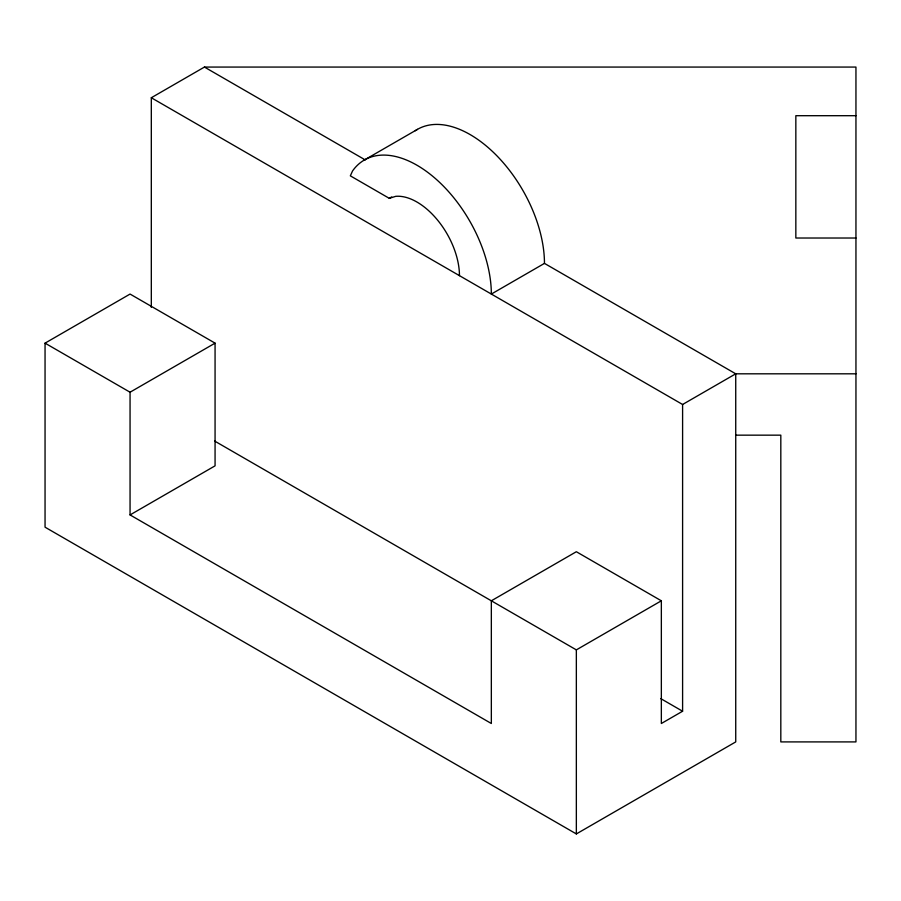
<?xml version="1.0" encoding="UTF-8"?>
<svg xmlns="http://www.w3.org/2000/svg" width="901" height="901" viewBox="0 0 901 901"><rect width="100%" height="100%" fill="white"/><g stroke="black" fill="none" stroke-linecap="round" stroke-linejoin="round"><path stroke-width="1.35" d="M151.312 307.399L151.312 97.747L204.437 67.068L855.95 67.068L855.95 741.906L780.818 741.906L780.818 435.16L735.734 435.16M415.26 130.746A105.192 60.727 60 0 1 497.048 155.963A105.192 60.727 60 0 1 544.463 263.385L735.734 373.814L735.734 741.906L576.347 833.932L45.05 527.186L45.05 343.146L130.059 294.064L215.069 343.146L215.069 465.84L130.059 514.921L130.059 392.217L215.069 343.146M364.364 160.018L417.49 129.35M544.463 263.385L491.338 294.064A105.192 60.727 60 0 0 436.208 179.265A105.192 60.727 60 0 0 352.539 170.987L350.343 175.841L389.277 198.333L391.687 196.936M151.312 97.747L682.598 404.481L735.734 373.814L855.95 373.814M214.675 441.073L576.347 649.88L661.345 600.798L661.345 723.503L682.598 711.227L682.598 404.481M389.277 198.333L395.708 196.339A60.108 34.7 60 0 1 459.454 275.661M855.95 115.7L795.842 115.7L795.842 238.022L855.95 238.022M204.437 67.068L365.209 159.894M661.345 600.798L576.347 551.727L491.338 600.798L491.338 723.503L130.059 514.921M45.05 343.146L130.059 392.217M660.67 698.568L682.598 711.227M576.347 649.88L576.347 833.932"/></g></svg>
